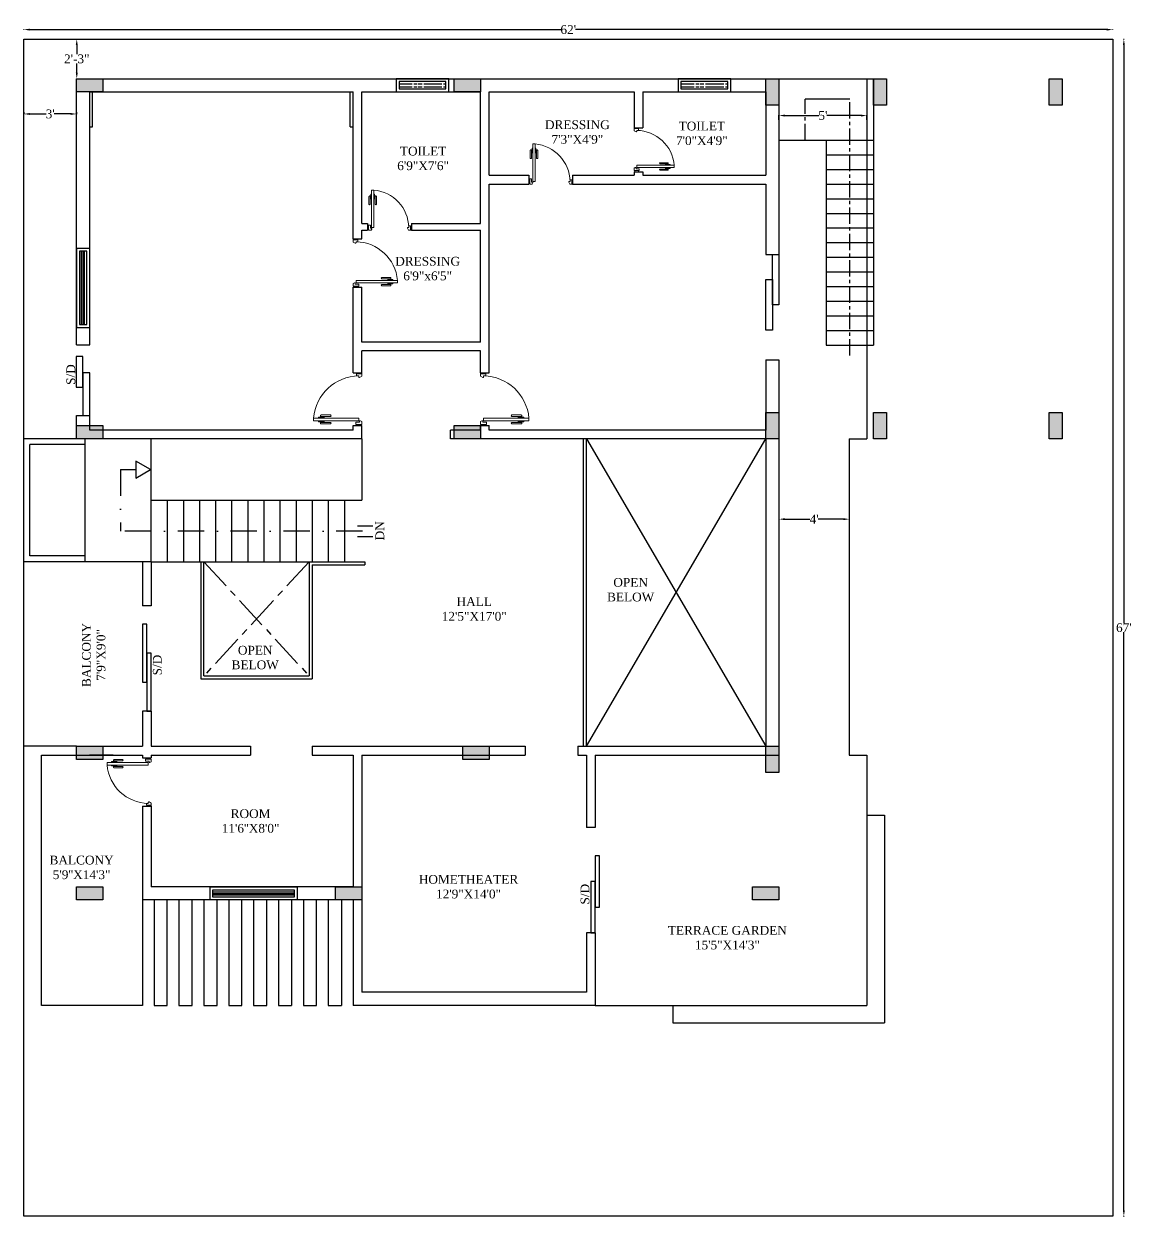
# Model space of a CAD drawing. Header units: inches. Extents: x 74 to 2116, y 279 to 1166.
# Drawn here: x 1359 to 2116, y 352 to 1166 of the extents above; entities that cross this region are included whole.
import ezdxf

# ---------------------------------------------------------------- set-up
doc = ezdxf.new("R2010")
doc.units = ezdxf.units.IN
doc.header["$LTSCALE"] = 9
doc.header["$MEASUREMENT"] = 0
for name, pattern in [('CENTER', [2, 1.25, -0.25, 0.25, -0.25]), ('DASHDOTX2', [2, 1, -0.5, 0, -0.5]), ('DASHED2', [0.375, 0.25, -0.125])]:
    doc.linetypes.add(name, pattern=pattern)
for name, color, linetype, lineweight in [('COLUMNS', 43, 'Continuous', 25), ('DIMENSIONS', 223, 'Continuous', 25), ('DOORS', 32, 'Continuous', 25), ('PUERTAS', 40, 'Continuous', 15), ('PUERTAS MADERA', 37, 'Continuous', 13), ('WALL', 251, 'Continuous', 30), ('windows', 43, 'Continuous', 25)]:
    doc.layers.add(name, color=color, linetype=linetype, lineweight=lineweight)
doc.layers.add('STAIR CASE', color=23, linetype='Continuous')
doc.layers.add('TEXT', color=232, linetype='Continuous')
doc.styles.add('outer', font='TEMPSITC.TTF', dxfattribs={"height": 9})
doc.styles.get("Standard").update_dxf_attribs({"font": 'times.ttf', "height": 6})
doc.dimstyles.get("Standard").update_dxf_attribs({"dimtxt": 6, "dimasz": 4, "dimexe": 0.18, "dimexo": 0.0625, "dimgap": 0.09, "dimtad": 0, "dimtih": 1, "dimtoh": 1, "dimdec": 0, "dimzin": 0, "dimdsep": 46, "dimlunit": 3, "dimtxsty": 'Standard', "dimcen": 0.09, "dimadec": 0, "dimazin": 0, "dimtfac": 1, "dimtdec": 0, "dimtofl": 0, "dimtmove": 0, "dimatfit": 3, "dimfxl": 1, "dimtolj": 1, "dimtzin": 0, "dimarcsym": 0})

# ---------------------------------------------------------------- blocks, each defined once
blk = doc.blocks.new('dgfgf')
at = {"layer": 'PUERTAS', "color": 253}
for p, q in [((-4.11, 20.44), (-3.69, 20.44)), ((-0.94, 20.44), (-1.35, 20.44))]:
    blk.add_line(p, q, dxfattribs=at)
for points in [[(-4.11, 21.16), (-4.11, 16.12, -1), (-4.83, 16.12), (-4.83, 20.8, -0.414214), (-4.47, 21.16), (-3.69, 21.16)], [(-0.94, 21.16), (-0.94, 16.12, 1), (-0.22, 16.12), (-0.22, 20.8, 0.414214), (-0.58, 21.16), (-1.35, 21.16)]]:
    blk.add_lwpolyline(points, format="xyb", dxfattribs=at)
for points in [[(-3.24, 22.24), (-3.69, 22.24), (-3.69, 19.36), (-3.24, 19.36)], [(-1.8, 22.24), (-1.35, 22.24), (-1.35, 19.36), (-1.8, 19.36)]]:
    blk.add_lwpolyline(points, dxfattribs=at)
at = {"layer": 'PUERTAS MADERA'}
for p, q in [((-3.24, 24.85), (-1.8, 24.85)), ((-3.24, 1.63), (-3.24, 24.85)), ((-1.8, 24.85), (-1.8, 1.63)), ((-25.92, 1.8), (-26.46, 1.8)), ((-25.92, 2.7), (-24.84, 2.7)), ((-25.92, 0), (-25.92, 2.7)), ((-24.84, 2.7), (-24.84, 1.63)), ((-24.84, 1.63), (-24.39, 1.63)), ((-24.66, 0), (-24.04, 1.18)), ((-1.8, 1.63), (-3.24, 1.63)), ((-1.5, 0), (-1.88, 0.73)), ((-1.08, 1.18), (-1.53, 1.18)), ((-1.5, 0), (0, 0)), ((-1.08, 3.15), (-1.08, 1.18)), ((0, 3.15), (-1.08, 3.15)), ((0, 0), (0, 3.15)), ((0, 2.7), (0.54, 2.7)), ((0, 0.45), (0.54, 0.45)), ((-25.92, 0), (-26.46, 0)), ((-24.66, 0), (-25.92, 0))]:
    blk.add_line(p, q, dxfattribs=at)
at = {"layer": 'PUERTAS MADERA', "color": 251}
blk.add_arc((-1.08, 1.18), 23.77, 95.22403, 178.92252, dxfattribs=at)
at = {"layer": 'PUERTAS MADERA'}
for centre, start, end in [((-24.39, 1.27), 345.06907, 90.00048), ((-1.53, 0.82), 90.00553, 194.93695)]:
    blk.add_arc(centre, 0.36, start, end, dxfattribs=at)
blk = doc.blocks.new('*D38')
at = {"layer": 'Defpoints', "color": 0, "transparency": 16777216}
for p in [(1874.7, 1100.43), (1934.7, 1103.42), (1934.7, 1100.43)]:
    blk.add_point(p, dxfattribs=at)
at = {"layer": 'DIMENSIONS', "color": 0, "lineweight": -2, "transparency": 16777216}
for p, q in [((1874.7, 1100.49), (1874.7, 1103.6)), ((1878.7, 1103.42), (1902, 1103.42)), ((1930.7, 1103.42), (1907.4, 1103.42)), ((1934.7, 1100.49), (1934.7, 1103.6))]:
    blk.add_line(p, q, dxfattribs=at)
at = {"layer": 'DIMENSIONS', "color": 0, "transparency": 16777216}
for points in [[(1878.7, 1104.08), (1878.7, 1102.75), (1874.7, 1103.42)], [(1930.7, 1104.08), (1930.7, 1102.75), (1934.7, 1103.42)]]:
    blk.add_solid(points, dxfattribs=at)
at = {"layer": 'DIMENSIONS', "color": 0, "transparency": 16777216, "insert": (1904.7, 1103.42), "char_height": 6, "attachment_point": 5}
blk.add_mtext("\\A1;{\\C1;5'}", dxfattribs=at)
blk = doc.blocks.new('*D39')
at = {"layer": 'Defpoints', "color": 0, "transparency": 16777216}
for p in [(1874.7, 829.89), (1922.7, 829.89), (1922.7, 827.73)]:
    blk.add_point(p, dxfattribs=at)
at = {"layer": 'DIMENSIONS', "color": 0, "lineweight": -2, "transparency": 16777216}
for p, q in [((1874.7, 829.83), (1874.7, 827.55)), ((1878.7, 827.73), (1895.85, 827.73)), ((1918.7, 827.73), (1901.55, 827.73)), ((1922.7, 829.83), (1922.7, 827.55))]:
    blk.add_line(p, q, dxfattribs=at)
at = {"layer": 'DIMENSIONS', "color": 0, "transparency": 16777216}
for points in [[(1878.7, 828.39), (1878.7, 827.06), (1874.7, 827.73)], [(1918.7, 828.39), (1918.7, 827.06), (1922.7, 827.73)]]:
    blk.add_solid(points, dxfattribs=at)
at = {"layer": 'DIMENSIONS', "color": 0, "transparency": 16777216, "insert": (1898.7, 827.73), "char_height": 6, "attachment_point": 5}
blk.add_mtext("\\A1;{\\C1;4'}", dxfattribs=at)
blk = doc.blocks.new('*D36')
at = {"layer": 'Defpoints', "color": 0, "ltscale": 2, "transparency": 16777216}
for p in [(2102.7, 1162.14), (1358.7, 1155.62), (2102.7, 1155.62)]:
    blk.add_point(p, dxfattribs=at)
at = {"layer": 'DIMENSIONS', "color": 0, "linetype": 'Continuous', "lineweight": -2, "ltscale": 2, "transparency": 16777216}
for p, q in [((1358.7, 1161.96), (1358.7, 1162.32)), ((1362.7, 1162.14), (1725.76, 1162.14)), ((2098.7, 1162.14), (1735.64, 1162.14)), ((2102.7, 1161.96), (2102.7, 1162.32))]:
    blk.add_line(p, q, dxfattribs=at)
at = {"layer": 'DIMENSIONS', "color": 0, "ltscale": 2, "transparency": 16777216}
for points in [[(1362.7, 1162.8), (1362.7, 1161.47), (1358.7, 1162.14)], [(2098.7, 1162.8), (2098.7, 1161.47), (2102.7, 1162.14)]]:
    blk.add_solid(points, dxfattribs=at)
at = {"layer": 'DIMENSIONS', "color": 0, "lineweight": 25, "ltscale": 2, "transparency": 16777216, "insert": (1730.7, 1162.14), "char_height": 6, "attachment_point": 5}
blk.add_mtext("\\A1;{\\C1;62'}", dxfattribs=at)
blk = doc.blocks.new('*D37')
at = {"color": 0, "linetype": 'Continuous', "lineweight": -2, "ltscale": 2, "transparency": 16777216}
for p, q in [((2110.16, 1155.62), (2110.52, 1155.62)), ((2110.34, 1151.62), (2110.34, 756.77)), ((2110.34, 355.62), (2110.34, 750.47)), ((2110.16, 351.62), (2110.52, 351.62))]:
    blk.add_line(p, q, dxfattribs=at)
at = {"color": 0, "ltscale": 2, "transparency": 16777216}
for points in [[(2109.67, 1151.62), (2111, 1151.62), (2110.34, 1155.62)], [(2109.67, 355.62), (2111, 355.62), (2110.34, 351.62)]]:
    blk.add_solid(points, dxfattribs=at)
at = {"layer": 'Defpoints', "color": 0, "ltscale": 2, "transparency": 16777216}
for p in [(2102.7, 1155.62), (2102.7, 351.62), (2110.34, 351.62)]:
    blk.add_point(p, dxfattribs=at)
at = {"color": 0, "lineweight": 25, "ltscale": 2, "transparency": 16777216, "insert": (2110.34, 753.62), "char_height": 6, "attachment_point": 5}
blk.add_mtext("\\A1;{\\C1;67'}", dxfattribs=at)
blk = doc.blocks.new('WINDOW 1')
at = {"color": 4}
for p, q in [((633.55, 832.83), (633.55, 882.83)), ((634.55, 832.83), (634.55, 882.83)), ((635.55, 832.83), (635.55, 882.83))]:
    blk.add_line(p, q, dxfattribs=at)
at = {"color": 5}
for points in [[(639.05, 830.83), (639.05, 884.83), (630.05, 884.83), (630.05, 830.83)], [(637.05, 832.83), (637.05, 882.83), (632.05, 882.83), (632.05, 832.83)]]:
    blk.add_lwpolyline(points, close=True, dxfattribs=at)
blk = doc.blocks.new('KITCHEN WINDOW')
at = {"layer": 'windows', "color": 4, "lineweight": 25, "ltscale": 2}
for p, q in [((293.98, 591.5), (349.48, 591.5)), ((293.98, 590.5), (349.48, 590.5)), ((293.98, 589.5), (349.48, 589.5))]:
    blk.add_line(p, q, dxfattribs=at)
at = {"layer": 'windows', "color": 5, "lineweight": 25, "ltscale": 2}
for points in [[(351.48, 586), (291.98, 586), (291.98, 595), (351.48, 595)], [(349.48, 588), (293.98, 588), (293.98, 593), (349.48, 593)]]:
    blk.add_lwpolyline(points, close=True, dxfattribs=at)
blk = doc.blocks.new('*D40')
at = {"layer": 'Defpoints', "color": 0, "transparency": 16777216}
for p in [(1394.7, 1155.62), (1394.87, 1155.62), (1394.7, 1128.62)]:
    blk.add_point(p, dxfattribs=at)
at = {"layer": 'DIMENSIONS', "color": 0, "lineweight": -2, "transparency": 16777216}
for p, q in [((1394.76, 1155.62), (1395.05, 1155.62)), ((1394.87, 1151.62), (1394.87, 1145.26)), ((1394.87, 1132.62), (1394.87, 1138.98)), ((1394.76, 1128.62), (1395.05, 1128.62))]:
    blk.add_line(p, q, dxfattribs=at)
at = {"layer": 'DIMENSIONS', "color": 0, "transparency": 16777216}
for points in [[(1394.2, 1151.62), (1395.53, 1151.62), (1394.87, 1155.62)], [(1394.2, 1132.62), (1395.53, 1132.62), (1394.87, 1128.62)]]:
    blk.add_solid(points, dxfattribs=at)
at = {"layer": 'DIMENSIONS', "color": 0, "transparency": 16777216, "insert": (1394.87, 1142.12), "char_height": 6, "attachment_point": 5}
blk.add_mtext('\\A1;{\\C1;2\'-3"}', dxfattribs=at)
blk = doc.blocks.new('*D45')
at = {"layer": 'Defpoints', "color": 0, "transparency": 16777216}
for p in [(1358.7, 1105.87), (1358.7, 1104.52), (1394.7, 1105.87)]:
    blk.add_point(p, dxfattribs=at)
at = {"layer": 'DIMENSIONS', "color": 0, "lineweight": -2, "transparency": 16777216}
for p, q in [((1358.7, 1105.81), (1358.7, 1104.34)), ((1362.7, 1104.52), (1373.96, 1104.52)), ((1390.7, 1104.52), (1379.44, 1104.52)), ((1394.7, 1105.81), (1394.7, 1104.34))]:
    blk.add_line(p, q, dxfattribs=at)
at = {"layer": 'DIMENSIONS', "color": 0, "transparency": 16777216}
for points in [[(1362.7, 1105.19), (1362.7, 1103.86), (1358.7, 1104.52)], [(1390.7, 1105.19), (1390.7, 1103.86), (1394.7, 1104.52)]]:
    blk.add_solid(points, dxfattribs=at)
at = {"layer": 'DIMENSIONS', "color": 0, "transparency": 16777216, "insert": (1376.7, 1104.52), "char_height": 6, "attachment_point": 5}
blk.add_mtext("\\A1;{\\C1;3'}", dxfattribs=at)

msp = doc.modelspace()

# ---------------------------------------------------------------- hatches: boundary and pattern name
at = {"layer": 'COLUMNS'}
h = msp.add_hatch(color=21, dxfattribs=at)
h.dxf.hatch_style = 1
h.paths.add_polyline_path([(1412.7, 1119.62), (1412.7, 1128.62), (1394.7, 1128.62), (1394.7, 1119.62)])
h = msp.add_hatch(color=21, dxfattribs=at)
h.dxf.hatch_style = 1
h.paths.add_polyline_path([(1670.7, 1119.62), (1670.7, 1128.62), (1652.7, 1128.62), (1652.7, 1119.62)])
h = msp.add_hatch(color=21, dxfattribs=at)
h.dxf.hatch_style = 1
h.paths.add_polyline_path([(1865.7, 1110.62), (1874.7, 1110.62), (1874.7, 1128.62), (1865.7, 1128.62)])
h = msp.add_hatch(color=21, dxfattribs=at)
h.dxf.hatch_style = 1
h.paths.add_polyline_path([(1939.2, 1110.62), (1948.2, 1110.62), (1948.2, 1128.62), (1939.2, 1128.62)])
h = msp.add_hatch(color=21, dxfattribs=at)
h.dxf.hatch_style = 1
h.paths.add_polyline_path([(2059.2, 1110.62), (2068.2, 1110.62), (2068.2, 1128.62), (2059.2, 1128.62)])
h = msp.add_hatch(color=21, dxfattribs=at)
h.dxf.hatch_style = 1
h.paths.add_polyline_path([(1865.7, 882.62), (1874.7, 882.62), (1874.7, 900.62), (1865.7, 900.62)])
h = msp.add_hatch(color=21, dxfattribs=at)
h.dxf.hatch_style = 1
h.paths.add_polyline_path([(1939.2, 882.62), (1948.2, 882.62), (1948.2, 900.62), (1939.2, 900.62)])
h = msp.add_hatch(color=21, dxfattribs=at)
h.dxf.hatch_style = 1
h.paths.add_polyline_path([(2059.2, 882.62), (2068.2, 882.62), (2068.2, 900.62), (2059.2, 900.62)])
h = msp.add_hatch(color=21, dxfattribs=at)
h.dxf.hatch_style = 1
h.paths.add_polyline_path([(1412.7, 882.62), (1412.7, 891.62), (1394.7, 891.62), (1394.7, 882.62)])
h = msp.add_hatch(color=21, dxfattribs=at)
h.dxf.hatch_style = 1
h.paths.add_polyline_path([(1670.7, 882.62), (1670.7, 891.62), (1652.7, 891.62), (1652.7, 882.62)])
h = msp.add_hatch(color=21, dxfattribs=at)
h.dxf.hatch_style = 1
h.paths.add_polyline_path([(1412.7, 663.62), (1412.7, 672.62), (1394.7, 672.62), (1394.7, 663.62)])
h = msp.add_hatch(color=21, dxfattribs=at)
h.dxf.hatch_style = 1
h.paths.add_polyline_path([(1676.7, 663.62), (1676.7, 672.62), (1658.7, 672.62), (1658.7, 663.62)])
h = msp.add_hatch(color=21, dxfattribs=at)
h.dxf.hatch_style = 1
h.paths.add_polyline_path([(1865.7, 654.62), (1874.7, 654.62), (1874.7, 672.62), (1865.7, 672.62)])
h = msp.add_hatch(color=21, dxfattribs=at)
h.dxf.hatch_style = 1
h.paths.add_polyline_path([(1412.7, 567.62), (1412.7, 576.62), (1394.7, 576.62), (1394.7, 567.62)])
h = msp.add_hatch(color=21, dxfattribs=at)
h.dxf.hatch_style = 1
h.paths.add_polyline_path([(1589.7, 567.62), (1589.7, 576.62), (1571.7, 576.62), (1571.7, 567.62)])
h = msp.add_hatch(color=21, dxfattribs=at)
h.dxf.hatch_style = 1
h.paths.add_polyline_path([(1874.7, 567.62), (1874.7, 576.62), (1856.7, 576.62), (1856.7, 567.62)])

# ---------------------------------------------------------------- linework, layer by layer
at = {"color": 6, "linetype": 'DASHED2'}
for p, q in [((1615.13, 1125.12), (1647.13, 1125.12)), ((1615.13, 1125.12), (1647.13, 1125.12)), ((1807.7, 1125.12), (1839.7, 1125.12)), ((1807.7, 1125.12), (1839.7, 1125.12)), ((1615.13, 1123.12), (1647.13, 1123.12)), ((1615.13, 1123.12), (1647.13, 1123.12)), ((1807.7, 1123.12), (1839.7, 1123.12)), ((1807.7, 1123.12), (1839.7, 1123.12))]:
    msp.add_line(p, q, dxfattribs=at)
at = {"color": 6, "linetype": 'DASHDOTX2'}
for p, q in [((1615.13, 1125.12), (1647.13, 1125.12)), ((1615.13, 1125.12), (1647.13, 1125.12)), ((1807.7, 1125.12), (1839.7, 1125.12)), ((1807.7, 1125.12), (1839.7, 1125.12)), ((1615.13, 1123.12), (1647.13, 1123.12)), ((1615.13, 1123.12), (1647.13, 1123.12)), ((1807.7, 1123.12), (1839.7, 1123.12)), ((1807.7, 1123.12), (1839.7, 1123.12))]:
    msp.add_line(p, q, dxfattribs=at)
for p, q in [((1874.7, 1128.62), (1939.2, 1128.62)), ((1939.2, 1128.62), (1939.2, 946.62)), ((1923.07, 1114.57), (1892.49, 1114.57)), ((1874.7, 1086.62), (1939.2, 1086.62)), ((1906.95, 1086.62), (1906.95, 946.62)), ((1906.95, 1076.62), (1939.2, 1076.62)), ((1906.95, 1066.62), (1939.2, 1066.62)), ((1906.95, 1056.62), (1939.2, 1056.62)), ((1906.95, 1046.62), (1939.2, 1046.62)), ((1906.95, 1036.62), (1939.2, 1036.62)), ((1906.95, 1026.62), (1939.2, 1026.62)), ((1906.95, 1016.62), (1939.2, 1016.62)), ((1906.95, 1006.62), (1939.2, 1006.62)), ((1906.95, 996.62), (1939.2, 996.62)), ((1906.95, 986.62), (1939.2, 986.62)), ((1906.95, 976.62), (1939.2, 976.62)), ((1906.95, 966.62), (1939.2, 966.62)), ((1906.95, 956.62), (1939.2, 956.62)), ((1906.95, 946.62), (1939.2, 946.62))]:
    msp.add_line(p, q)
at = {"color": 23, "lineweight": 25, "ltscale": 2}
for p, q in [((1405.7, 1095.62), (1405.7, 1119.62)), ((1581.7, 1095.62), (1581.7, 1119.62)), ((1403.7, 1095.62), (1405.7, 1095.62)), ((1581.7, 1095.62), (1583.7, 1095.62))]:
    msp.add_line(p, q, dxfattribs=at)
at = {"color": 1, "linetype": 'CENTER'}
for p, q in [((1892.49, 1086.62), (1892.49, 1114.57)), ((1923.07, 939.43), (1923.07, 1114.57))]:
    msp.add_line(p, q, dxfattribs=at)
at = {"color": 0, "lineweight": 25, "ltscale": 2}
for p, q in [((1583.7, 888.62), (1403.7, 888.62)), ((1865.7, 888.62), (1676.7, 888.62)), ((1419.67, 666.62), (1403.67, 666.62)), ((1489.7, 567.62), (1489.7, 567.62))]:
    msp.add_line(p, q, dxfattribs=at)
at = {"color": 45, "lineweight": 25, "ltscale": 2}
for p, q in [((1741.2, 672.62), (1741.2, 882.62)), ((1743.2, 672.62), (1743.2, 882.62)), ((1479.7, 798.62), (1479.7, 718.62)), ((1481.7, 720.62), (1481.7, 798.62)), ((1553.7, 798.62), (1553.7, 720.62)), ((1555.7, 796.62), (1555.7, 718.62)), ((1479.7, 718.62), (1555.7, 718.62)), ((1481.7, 720.62), (1553.7, 720.62)), ((1447.7, 567.62), (1447.7, 495.62)), ((1456.7, 495.62), (1456.7, 567.62)), ((1464.7, 567.62), (1464.7, 495.62)), ((1473.7, 495.62), (1473.7, 567.62)), ((1481.7, 567.62), (1481.7, 495.62)), ((1490.7, 495.62), (1490.7, 567.62)), ((1498.7, 567.62), (1498.7, 495.62)), ((1507.7, 495.62), (1507.7, 567.62)), ((1515.7, 567.62), (1515.7, 495.62)), ((1524.7, 495.62), (1524.7, 567.62)), ((1532.7, 567.62), (1532.7, 495.62)), ((1541.7, 567.62), (1541.7, 495.62)), ((1549.7, 567.62), (1549.7, 495.62)), ((1558.7, 495.62), (1558.7, 567.62)), ((1566.7, 567.62), (1566.7, 495.62)), ((1575.7, 567.62), (1575.7, 495.62)), ((1447.7, 495.62), (1456.7, 495.62)), ((1464.7, 495.62), (1473.7, 495.62)), ((1481.7, 495.62), (1490.7, 495.62)), ((1498.7, 495.62), (1507.7, 495.62)), ((1515.7, 495.62), (1524.7, 495.62)), ((1532.7, 495.62), (1541.7, 495.62)), ((1549.7, 495.62), (1558.7, 495.62)), ((1566.7, 495.62), (1575.7, 495.62))]:
    msp.add_line(p, q, dxfattribs=at)
at = {"color": 2, "linetype": 'DASHDOTX2', "lineweight": 25, "ltscale": 2}
for p, q in [((1424.7, 861.62), (1424.7, 819.62)), ((1424.7, 861.62), (1435.2, 861.62)), ((1445.24, 861.62), (1445.7, 861.62)), ((1590.2, 819.62), (1424.7, 819.62))]:
    msp.add_line(p, q, dxfattribs=at)
at = {"color": 6, "lineweight": 25, "ltscale": 2}
for p, q in [((1586.69, 823.25), (1597.11, 823.25)), ((1586.69, 815.98), (1597.11, 815.98))]:
    msp.add_line(p, q, dxfattribs=at)
at = {"color": 2, "linetype": 'CENTER', "lineweight": 25, "ltscale": 2}
for p, q in [((1481.7, 798.62), (1553.7, 720.62)), ((1553.7, 798.62), (1481.7, 720.62))]:
    msp.add_line(p, q, dxfattribs=at)
at = {"color": 1, "lineweight": 25, "ltscale": 2}
for points in [[(1394.7, 1119.62), (1394.7, 1128.62), (1412.7, 1128.62), (1412.7, 1119.62)], [(1652.7, 1119.62), (1652.7, 1128.62), (1670.7, 1128.62), (1670.7, 1119.62)], [(1865.7, 1128.62), (1874.7, 1128.62), (1874.7, 1110.62), (1865.7, 1110.62)], [(1865.7, 900.62), (1874.7, 900.62), (1874.7, 882.62), (1865.7, 882.62)], [(1394.7, 882.62), (1394.7, 891.62), (1412.7, 891.62), (1412.7, 882.62)], [(1652.7, 882.62), (1652.7, 891.62), (1670.7, 891.62), (1670.7, 882.62)], [(1394.7, 663.62), (1394.7, 672.62), (1412.7, 672.62), (1412.7, 663.62)], [(1676.7, 672.62), (1676.7, 663.62), (1658.7, 663.62), (1658.7, 672.62)], [(1865.7, 672.62), (1874.7, 672.62), (1874.7, 654.62), (1865.7, 654.62)], [(1394.7, 567.62), (1394.7, 576.62), (1412.7, 576.62), (1412.7, 567.62)], [(1571.7, 567.62), (1571.7, 576.62), (1589.7, 576.62), (1589.7, 567.62)], [(1874.7, 576.62), (1874.7, 567.62), (1856.7, 567.62), (1856.7, 576.62)]]:
    msp.add_lwpolyline(points, close=True, dxfattribs=at)
at = {"color": 5}
for points in [[(1613.13, 1119.62), (1649.13, 1119.62), (1649.13, 1128.62), (1613.13, 1128.62)], [(1613.13, 1119.62), (1649.13, 1119.62), (1649.13, 1128.62), (1613.13, 1128.62)], [(1615.13, 1121.62), (1647.13, 1121.62), (1647.13, 1126.62), (1615.13, 1126.62)], [(1615.13, 1121.62), (1647.13, 1121.62), (1647.13, 1126.62), (1615.13, 1126.62)], [(1615.13, 1121.62), (1647.13, 1121.62), (1647.13, 1126.62), (1615.13, 1126.62)], [(1615.13, 1121.62), (1647.13, 1121.62), (1647.13, 1126.62), (1615.13, 1126.62)], [(1805.7, 1119.62), (1841.7, 1119.62), (1841.7, 1128.62), (1805.7, 1128.62)], [(1805.7, 1119.62), (1841.7, 1119.62), (1841.7, 1128.62), (1805.7, 1128.62)], [(1805.7, 1119.62), (1841.7, 1119.62), (1841.7, 1128.62), (1805.7, 1128.62)], [(1805.7, 1119.62), (1841.7, 1119.62), (1841.7, 1128.62), (1805.7, 1128.62)], [(1807.7, 1121.62), (1839.7, 1121.62), (1839.7, 1126.62), (1807.7, 1126.62)], [(1807.7, 1121.62), (1839.7, 1121.62), (1839.7, 1126.62), (1807.7, 1126.62)], [(1807.7, 1121.62), (1839.7, 1121.62), (1839.7, 1126.62), (1807.7, 1126.62)], [(1807.7, 1121.62), (1839.7, 1121.62), (1839.7, 1126.62), (1807.7, 1126.62)]]:
    msp.add_lwpolyline(points, close=True, dxfattribs=at)
at = {"color": 2, "lineweight": 25, "ltscale": 2}
for points in [[(1870.2, 1008.62), (1874.7, 1008.62), (1874.7, 974.06), (1870.2, 974.06)], [(1865.7, 991.34), (1870.2, 991.34), (1870.2, 956.78), (1865.7, 956.78)]]:
    msp.add_lwpolyline(points, close=True, dxfattribs=at)
at = {"color": 6, "lineweight": 25, "ltscale": 2}
for points in [[(1445.24, 861.62), (1435.2, 867.42), (1435.2, 855.82)], [(1439.67, 716.4), (1442.7, 716.4), (1442.7, 755.97), (1439.67, 755.97)], [(1442.7, 696.62), (1445.73, 696.62), (1445.73, 736.19), (1442.7, 736.19)], [(1749.18, 562.68), (1752.16, 562.68), (1752.16, 597.81), (1749.18, 597.81)], [(1746.2, 545.12), (1749.18, 545.12), (1749.18, 580.25), (1746.2, 580.25)]]:
    msp.add_lwpolyline(points, close=True, dxfattribs=at)
at = {"layer": 'COLUMNS', "color": 1, "lineweight": 30, "ltscale": 2}
for points in [[(1394.7, 1119.62), (1394.7, 1128.62), (1412.7, 1128.62), (1412.7, 1119.62)], [(1652.7, 1119.62), (1652.7, 1128.62), (1670.7, 1128.62), (1670.7, 1119.62)], [(1865.7, 1128.62), (1874.7, 1128.62), (1874.7, 1110.62), (1865.7, 1110.62)], [(1939.2, 1128.62), (1948.2, 1128.62), (1948.2, 1110.62), (1939.2, 1110.62)], [(2059.2, 1128.62), (2068.2, 1128.62), (2068.2, 1110.62), (2059.2, 1110.62)], [(1865.7, 900.62), (1874.7, 900.62), (1874.7, 882.62), (1865.7, 882.62)], [(1939.2, 900.62), (1948.2, 900.62), (1948.2, 882.62), (1939.2, 882.62)], [(2059.2, 900.62), (2068.2, 900.62), (2068.2, 882.62), (2059.2, 882.62)], [(1394.7, 882.62), (1394.7, 891.62), (1412.7, 891.62), (1412.7, 882.62)], [(1652.7, 882.62), (1652.7, 891.62), (1670.7, 891.62), (1670.7, 882.62)], [(1394.7, 663.62), (1394.7, 672.62), (1412.7, 672.62), (1412.7, 663.62)], [(1658.7, 663.62), (1658.7, 672.62), (1676.7, 672.62), (1676.7, 663.62)], [(1865.7, 672.62), (1874.7, 672.62), (1874.7, 654.62), (1865.7, 654.62)], [(1394.7, 567.62), (1394.7, 576.62), (1412.7, 576.62), (1412.7, 567.62)], [(1571.7, 567.62), (1571.7, 576.62), (1589.7, 576.62), (1589.7, 567.62)], [(1856.7, 567.62), (1856.7, 576.62), (1874.7, 576.62), (1874.7, 567.62)]]:
    msp.add_lwpolyline(points, close=True, dxfattribs=at)
at = {"layer": 'DOORS', "color": 6, "lineweight": 25, "ltscale": 2}
for points in [[(1394.55, 917.96), (1399.12, 917.96), (1399.12, 938.84), (1394.55, 938.84)], [(1399.12, 898.51), (1403.7, 898.51), (1403.7, 927.62), (1399.12, 927.62)]]:
    msp.add_lwpolyline(points, close=True, dxfattribs=at)
at = {"layer": 'STAIR CASE'}
for p, q in [((1445.7, 798.62), (1445.7, 882.62)), ((1445.7, 840.62), (1577.7, 840.62)), ((1456.7, 840.62), (1456.7, 798.62)), ((1467.7, 840.62), (1467.7, 798.62)), ((1478.7, 840.62), (1478.7, 798.62)), ((1489.7, 840.62), (1489.7, 798.62)), ((1500.7, 840.62), (1500.7, 798.62)), ((1511.7, 840.62), (1511.7, 798.62)), ((1522.7, 840.62), (1522.7, 798.62)), ((1533.7, 840.62), (1533.7, 798.62)), ((1544.7, 840.62), (1544.7, 798.62)), ((1555.7, 840.62), (1555.7, 798.62)), ((1566.7, 840.62), (1566.7, 798.62)), ((1577.7, 840.62), (1577.7, 798.62)), ((1577.7, 840.62), (1589.7, 840.62))]:
    msp.add_line(p, q, dxfattribs=at)
at = {"layer": 'WALL'}
for p, q in [((1358.7, 1155.62), (2102.7, 1155.62)), ((1358.7, 351.62), (1358.7, 1155.62)), ((2102.7, 1155.62), (2102.7, 351.62)), ((1394.7, 1128.62), (1874.7, 1128.62)), ((1394.7, 946.8), (1394.7, 1128.62)), ((1874.7, 1128.62), (1874.7, 1008.62)), ((1874.7, 1128.62), (1934.7, 1128.62)), ((1934.7, 1128.62), (1934.7, 882.62)), ((1403.7, 1119.62), (1583.7, 1119.62)), ((1403.7, 946.8), (1403.7, 1119.62)), ((1583.7, 1019.18), (1583.7, 1119.62)), ((1589.7, 1119.62), (1670.7, 1119.62)), ((1589.7, 1029.62), (1589.7, 1119.62)), ((1670.7, 1029.62), (1670.7, 1119.62)), ((1676.7, 1119.62), (1775.7, 1119.62)), ((1676.7, 1062.62), (1676.7, 1119.62)), ((1775.7, 1119.62), (1775.7, 1095.09)), ((1781.7, 1119.62), (1865.7, 1119.62)), ((1781.7, 1119.62), (1781.7, 1095.09)), ((1865.7, 1119.62), (1865.7, 1062.62)), ((1775.7, 1095.09), (1781.7, 1095.09)), ((1676.7, 1062.62), (1703.7, 1062.62)), ((1703.7, 1062.62), (1703.7, 1056.62)), ((1733.7, 1062.62), (1775.7, 1062.62)), ((1733.7, 1062.62), (1733.7, 1056.62)), ((1775.7, 1065.09), (1775.7, 1062.62)), ((1775.7, 1065.09), (1781.7, 1065.09)), ((1781.7, 1065.09), (1781.7, 1062.62)), ((1781.7, 1062.62), (1865.7, 1062.62)), ((1676.7, 1056.62), (1703.7, 1056.62)), ((1676.7, 927.73), (1676.7, 1056.62)), ((1733.7, 1056.62), (1865.7, 1056.62)), ((1865.7, 1056.62), (1865.7, 1008.62)), ((1589.7, 1029.62), (1593.51, 1029.62)), ((1593.51, 1029.62), (1593.51, 1025.12)), ((1623.51, 1029.62), (1670.7, 1029.62)), ((1623.51, 1029.62), (1623.51, 1025.12)), ((1583.7, 1019.18), (1589.7, 1019.18)), ((1589.7, 1019.18), (1589.7, 1025.12)), ((1589.7, 1025.12), (1593.51, 1025.12)), ((1623.51, 1025.12), (1670.7, 1025.12)), ((1670.7, 948.62), (1670.7, 1025.12)), ((1865.7, 1008.62), (1874.7, 1008.62)), ((1583.7, 927.73), (1583.7, 986.18)), ((1583.7, 986.18), (1589.7, 986.18)), ((1589.7, 948.62), (1589.7, 986.18)), ((1394.7, 946.8), (1403.7, 946.8)), ((1670.7, 948.62), (1589.7, 948.62)), ((1670.7, 942.62), (1589.7, 942.62)), ((1589.7, 927.73), (1589.7, 942.62)), ((1670.7, 927.73), (1670.7, 942.62)), ((1865.7, 936.62), (1865.7, 888.62)), ((1865.7, 936.62), (1874.7, 936.62)), ((1874.7, 936.62), (1874.7, 666.62)), ((1583.7, 927.73), (1589.7, 927.73)), ((1670.7, 927.73), (1676.7, 927.73)), ((1394.7, 882.62), (1394.7, 898.51)), ((1394.7, 898.51), (1403.7, 898.51)), ((1403.7, 888.62), (1403.7, 898.51)), ((1583.7, 888.62), (1403.7, 888.62)), ((1583.7, 888.62), (1583.7, 891.73)), ((1583.7, 891.73), (1589.7, 891.73)), ((1589.7, 882.62), (1589.7, 891.73)), ((1650.2, 882.62), (1650.2, 888.62)), ((1670.7, 888.62), (1650.2, 888.62)), ((1670.7, 888.62), (1670.7, 891.73)), ((1670.7, 891.73), (1676.7, 891.73)), ((1676.7, 888.62), (1676.7, 891.73)), ((1865.7, 888.62), (1676.7, 888.62)), ((1394.7, 882.62), (1358.7, 882.62)), ((1400.7, 798.62), (1400.7, 882.62)), ((1589.7, 882.62), (1400.7, 882.62)), ((1589.7, 882.62), (1589.7, 840.62)), ((1670.7, 882.62), (1650.2, 882.62)), ((1865.7, 882.62), (1670.7, 882.62)), ((1743.2, 672.62), (1865.7, 882.62)), ((1743.2, 882.62), (1865.7, 672.62)), ((1865.7, 882.62), (1865.7, 672.62)), ((1922.7, 882.62), (1922.7, 666.62)), ((1922.7, 882.62), (1934.7, 882.62)), ((1362.7, 802.62), (1362.7, 878.62)), ((1400.7, 878.62), (1362.7, 878.62)), ((1400.7, 798.62), (1358.7, 798.62)), ((1400.7, 802.62), (1362.7, 802.62)), ((1445.7, 798.62), (1400.7, 798.62)), ((1439.7, 798.62), (1439.7, 768.62)), ((1445.7, 798.62), (1445.7, 768.62)), ((1445.7, 798.62), (1591.7, 798.62)), ((1591.7, 798.62), (1591.7, 796.62)), ((1555.7, 796.62), (1591.7, 796.62)), ((1445.7, 768.62), (1439.7, 768.62)), ((1439.7, 696.62), (1439.67, 672.62)), ((1445.7, 696.62), (1439.7, 696.62)), ((1445.7, 696.62), (1445.67, 672.62)), ((1394.7, 672.62), (1358.7, 672.62)), ((1394.67, 672.62), (1439.67, 672.62)), ((1445.67, 672.62), (1513.67, 672.62)), ((1513.67, 672.62), (1513.67, 666.62)), ((1555.67, 672.62), (1589.67, 672.62)), ((1555.67, 672.62), (1555.67, 666.62)), ((1589.67, 672.62), (1701.17, 672.62)), ((1701.17, 672.62), (1701.17, 666.62)), ((1737.17, 672.62), (1743.17, 672.62)), ((1737.17, 672.62), (1737.17, 666.62)), ((1743.2, 672.62), (1865.7, 672.62)), ((1370.7, 495.62), (1370.67, 666.62)), ((1370.67, 666.62), (1439.67, 666.62)), ((1439.67, 666.62), (1439.7, 664.62)), ((1439.7, 664.62), (1445.7, 664.62)), ((1445.67, 666.62), (1513.67, 666.62)), ((1445.67, 666.62), (1445.7, 664.62)), ((1555.67, 666.62), (1583.67, 666.62)), ((1583.67, 666.62), (1583.7, 576.62)), ((1589.67, 666.62), (1589.7, 504.62)), ((1589.67, 666.62), (1701.17, 666.62)), ((1737.17, 666.62), (1743.17, 666.62)), ((1743.2, 666.62), (1743.17, 666.62)), ((1743.2, 666.62), (1743.17, 666.62)), ((1743.2, 666.62), (1743.2, 617.12)), ((1749.2, 666.62), (1874.7, 666.62)), ((1749.2, 666.62), (1749.2, 617.12)), ((1922.7, 666.62), (1934.7, 666.62)), ((1934.7, 666.62), (1934.7, 495.62)), ((1439.7, 631.62), (1439.7, 567.62)), ((1439.7, 631.62), (1445.7, 631.62)), ((1445.7, 631.62), (1445.7, 576.62)), ((1934.7, 625.62), (1946.7, 625.62)), ((1946.7, 625.62), (1946.7, 483.62)), ((1749.2, 617.12), (1743.2, 617.12)), ((1583.7, 576.62), (1445.7, 576.62)), ((1583.7, 567.62), (1439.7, 567.62)), ((1439.7, 567.62), (1439.7, 495.62)), ((1583.7, 567.62), (1583.7, 495.62)), ((1743.2, 545.12), (1743.2, 504.62)), ((1749.2, 545.12), (1743.2, 545.12)), ((1749.2, 545.12), (1749.2, 495.62)), ((1743.2, 504.62), (1589.7, 504.62)), ((1439.7, 495.62), (1370.7, 495.62)), ((1749.2, 495.62), (1583.7, 495.62)), ((1749.2, 495.62), (1934.7, 495.62)), ((1802.2, 495.62), (1802.2, 483.62)), ((1802.2, 483.62), (1946.7, 483.62)), ((2102.7, 351.62), (1358.7, 351.62))]:
    msp.add_line(p, q, dxfattribs=at)

# ---------------------------------------------------------------- block references
at = {"color": 0}
for p, xscale, yscale, zscale, rotation in [((1775.7, 1065.88), 1.103858898823091, 1.103858898823091, 1.103858898823091, 270), ((1583.7, 986.88), 1.220701238035417, 1.220701238035417, 1.220701238035417, 270), ((1589.69, 892.46), -1.333023369276361, 1.333023369276361, 1.333023369276278, 90), ((1670.71, 892.46), 1.333023369276361, 1.333023369276361, 1.333023369276361, 270), ((1445.69, 663.73), 1.213781878460049, 1.213781878460049, 1.213781878460049, 90)]:
    msp.add_blockref('dgfgf', p, dxfattribs=dict(at, xscale=xscale, yscale=yscale, zscale=zscale, rotation=rotation))
at = {"color": 0, "xscale": -1.103858898824001, "yscale": 1.103858898821272, "zscale": 1.103858898821209}
for p in [(1704.49, 1056.62), (1594.3, 1025.12)]:
    msp.add_blockref('dgfgf', p, dxfattribs=at)
at = {"layer": 'windows'}
for name, p in [('WINDOW 1', (764.65, 127.89)), ('KITCHEN WINDOW', (1193.97, -18.38))]:
    msp.add_blockref(name, p, dxfattribs=at)

# ---------------------------------------------------------------- texts
at = {"color": 7, "lineweight": 30, "ltscale": 16, "insert": (1390.85, 926.47), "char_height": 6, "attachment_point": 5, "rotation": 90, "style": 'outer'}
msp.add_mtext('\\A1;{\\fTimes New Roman|b0|i0|c0|p18;\\C256;S/D}', dxfattribs=at)
at = {"color": 7, "lineweight": 30, "ltscale": 16, "insert": (1516.79, 733.14), "char_height": 6, "attachment_point": 5, "style": 'outer'}
msp.add_mtext('\\A1;{\\fTimes New Roman|b0|i0|c0|p18;\\C256;OPEN \\PBELOW}', dxfattribs=at)
at = {"layer": 'TEXT', "char_height": 6, "attachment_point": 5, "style": 'outer'}
for s, insert in [('\\A1;{\\fTimes New Roman|b0|i0|c0|p18;\\C256;DRESSING\\P7\'3"X4\'9"}', (1736.93, 1092.13)), ('\\A1;{\\fTimes New Roman|b0|i0|c0|p18;\\C256;TOILET\\P7\'0"X4\'9"}', (1821.97, 1091.23)), ('\\A1;{\\fTimes New Roman|b0|i0|c0|p18;\\C256;TOILET\\P6\'9"X7\'6"}', (1631.51, 1074.12)), ('\\A1;{\\fTimes New Roman|b0|i0|c0|p18;\\C256;DRESSING\\P6\'9"x6\'5"}', (1634.63, 998.87)), ('\\A1;{\\fTimes New Roman|b0|i0|c0|p18;\\C256;OPEN \\PBELOW}', (1773.33, 779.48)), ('\\A1;{\\fTimes New Roman|b0|i0|c0|p18;HALL\\P12\'5"X17\'0"}', (1666.45, 766.35)), ('\\A1;{\\fTimes New Roman|b0|i0|c0|p18;\\C256;ROOM\\P11\'6\'\'X8\'0"}', (1513.62, 621.51)), ('\\A1;{\\fTimes New Roman|b0|i0|c0|p18;BALCONY\\P5\'9\'\'X14\'3"}', (1398.17, 589.82)), ('\\A1;{\\fTimes New Roman|b0|i0|c0|p18;\\C256;HOMETHEATER\\P12\'9"X14\'0"}', (1662.55, 576.63)), ('\\A1;{\\fTimes New Roman|b0|i0|c0|p18;\\C256;TERRACE GARDEN\\P15\'5"X14\'3"}', (1839.44, 541.8))]:
    msp.add_mtext(s, dxfattribs=dict(at, insert=insert))
at = {"layer": 'TEXT', "char_height": 6, "attachment_point": 5, "rotation": 90, "style": 'outer'}
for s, insert in [('\\A1;{\\fTimes New Roman|b0|i0|c0|p18;\\C256;DN}', (1601.94, 819.8)), ('\\A1;{\\fTimes New Roman|b0|i0|c0|p18;BALCONY\\P7\'9"X9\'0"}', (1406.46, 734.98)), ('\\A1;{\\fTimes New Roman|b0|i0|c0|p18;\\C256;S/D}', (1449.92, 728.06)), ('\\A1;{\\fTimes New Roman|b0|i0|c0|p18;\\C256;S/D}', (1742.16, 571.54))]:
    msp.add_mtext(s, dxfattribs=dict(at, insert=insert))

# ---------------------------------------------------------------- dimensions: what is measured, and where the dimension line sits
at = {"color": 0, "lineweight": 25, "ltscale": 2}
dim = msp.add_aligned_dim(p1=(2102.7, 1155.62), p2=(2102.7, 351.62), distance=7.64, text='{\\C1;<>}', dimstyle='Standard', override={"dimtxt": 9, "dimtfac": 0.85, "dimfxl": 0.179993, "dimfxlon": 1, "dimarcsym": 1}, dxfattribs=at)
dim.commit()
dim.dimension.update_dxf_attribs({"geometry": '*D37', "text_midpoint": (2110.34, 753.62)})
at = {"layer": 'DIMENSIONS', "color": 0, "lineweight": 25, "ltscale": 2}
dim = msp.add_aligned_dim(p1=(1358.7, 1155.62), p2=(2102.7, 1155.62), distance=6.52, text='{\\C1;<>}', dimstyle='Standard', override={"dimtxt": 9, "dimtfac": 0.85, "dimfxl": 0.179993, "dimfxlon": 1, "dimarcsym": 1}, dxfattribs=at)
dim.commit()
dim.dimension.update_dxf_attribs({"geometry": '*D36', "text_midpoint": (1730.7, 1162.14)})
at = {"layer": 'DIMENSIONS'}
dim = msp.add_linear_dim(base=(1394.87, 1155.62), p1=(1394.7, 1128.62), p2=(1394.7, 1155.62), angle=90, text='{\\C1;<>}', dimstyle='Standard', override={"dimfxl": 0.18}, dxfattribs=at)
dim.commit()
dim.dimension.update_dxf_attribs({"geometry": '*D40', "text_midpoint": (1394.87, 1142.12)})
for base, p1, p2, picture, middle in [((1358.7, 1104.52), (1394.7, 1105.87), (1358.7, 1105.87), '*D45', (1376.7, 1104.52)), ((1934.7, 1103.42), (1874.7, 1100.43), (1934.7, 1100.43), '*D38', (1904.7, 1103.42)), ((1922.7, 827.73), (1874.7, 829.89), (1922.7, 829.89), '*D39', (1898.7, 827.73))]:
    dim = msp.add_linear_dim(base=base, p1=p1, p2=p2, text='{\\C1;<>}', dimstyle='Standard', override={"dimfxl": 0.18}, dxfattribs=at)
    dim.commit()
    dim.dimension.update_dxf_attribs({"geometry": picture, "text_midpoint": middle})

doc.saveas('drawing.dxf')
